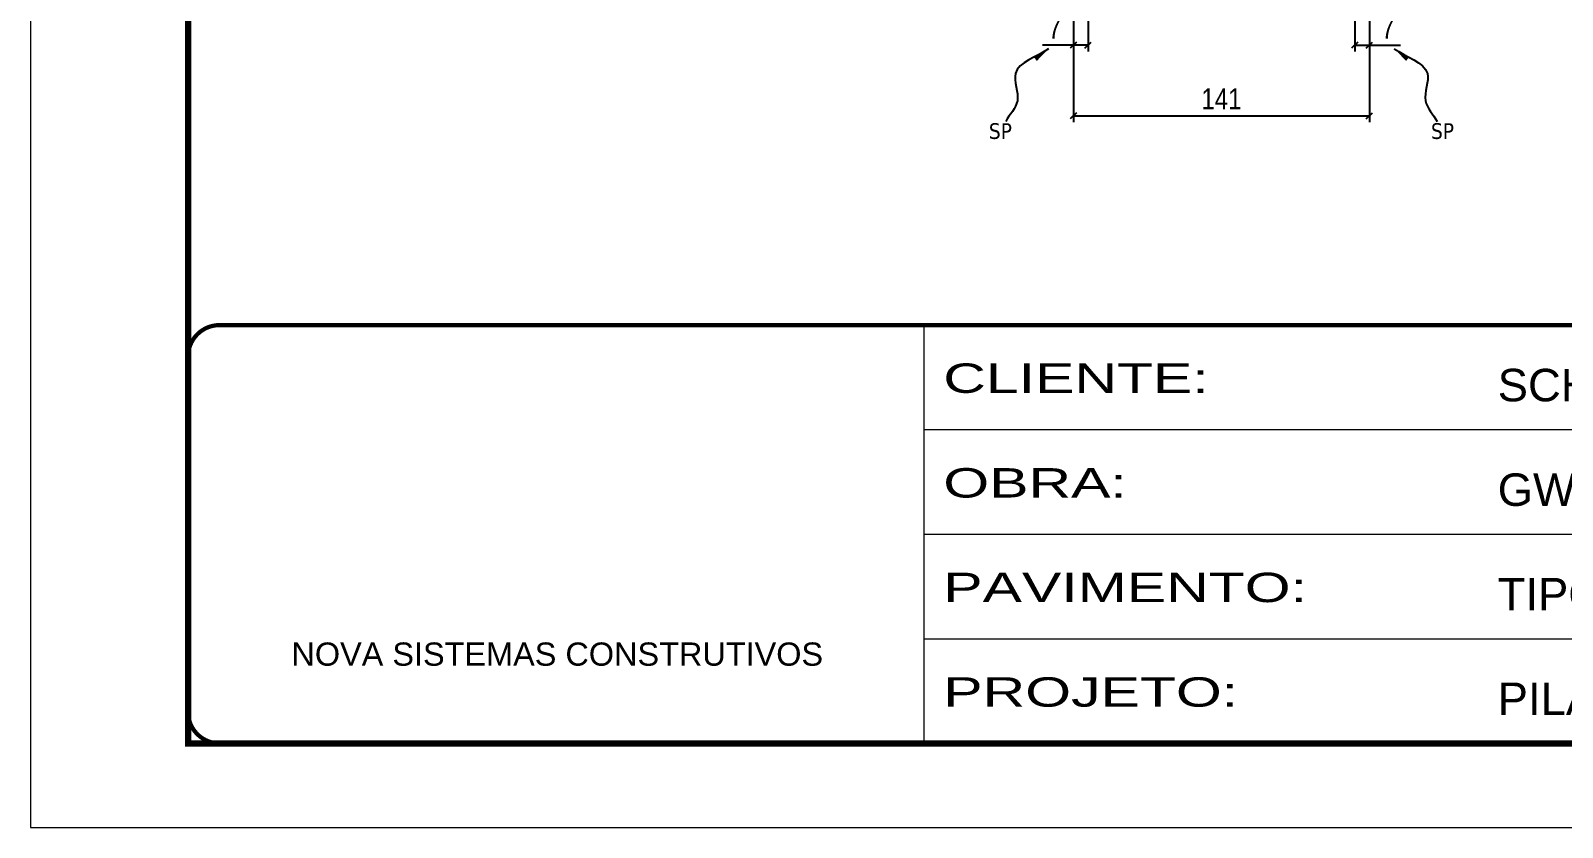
# Model space of a CAD drawing. Extents: x 13770 to 23315, y 867 to 16997.
# Drawn here: x 15984 to 16714, y 11204 to 11584 of the extents above; entities that cross this region are included whole.
import ezdxf

# ---------------------------------------------------------------- set-up
doc = ezdxf.new("R2010")
doc.units = 0
doc.linetypes.add('CONTINUO', pattern=[0])
doc.linetypes.add('DASHED', pattern=[0.75, 0.5, -0.25])
doc.layers.add('COTA', color=241, linetype='Continuous')
doc.layers.add('texto', color=7, linetype='Continuous')
doc.layers.add('Folhas', color=255, linetype='Continuous', lineweight=9)
doc.layers.add('SARRAFO DE PRESSAO', color=251, linetype='DASHED', lineweight=9)
doc.styles.add('ARIAL', font='arial.ttf')
doc.styles.add('COTA TECNICA', font='techl___.ttf', dxfattribs={"height": 10})
doc.styles.add('COTA TECNICA-50', font='techl___.ttf', dxfattribs={"height": 10})
doc.styles.get("Standard").update_dxf_attribs({"font": 'arial.ttf'})
doc.styles.add('Tecnologia', font='')
doc.styles.get('Tecnologia').set_extended_font_data('Forgotten Futurist')
doc.dimstyles.new('COTA PAINEL-50', dxfattribs={"dimtxt": 10, "dimasz": 3, "dimexe": 3, "dimexo": 3, "dimgap": 3, "dimtad": 1, "dimdec": 1, "dimzin": 12, "dimdsep": 46, "dimtxsty": 'COTA TECNICA-50', "dimblk1": 'OBLIQUE', "dimblk2": 'OBLIQUE', "dimsah": 1, "dimcen": 0.9, "dimclrd": 4, "dimclre": 4, "dimclrt": 240, "dimadec": 1, "dimazin": 3, "dimtfac": 1, "dimtdec": 1, "dimtmove": 0, "dimatfit": 3, "dimfxl": 1, "dimtolj": 1, "dimtzin": 12, "dimarcsym": 0})
doc.dimstyles.new('PAINEL', dxfattribs={"dimtxt": 10, "dimasz": 3, "dimexe": 3, "dimexo": 3, "dimgap": 3, "dimtad": 1, "dimdec": 1, "dimzin": 12, "dimdsep": 46, "dimtxsty": 'COTA TECNICA', "dimblk1": 'OBLIQUE', "dimblk2": 'OBLIQUE', "dimsah": 1, "dimcen": 0.9, "dimclrd": 4, "dimclre": 4, "dimclrt": 240, "dimadec": 1, "dimazin": 3, "dimtfac": 1, "dimtdec": 1, "dimtmove": 0, "dimatfit": 3, "dimfxl": 1, "dimtolj": 1, "dimtzin": 12, "dimarcsym": 0})
doc.dimstyles.get("Standard").update_dxf_attribs({"dimtxt": 0.18, "dimasz": 0.18, "dimexe": 0.18, "dimexo": 0.0625, "dimgap": 0.09, "dimtad": 0, "dimtih": 1, "dimtoh": 1, "dimdec": 4, "dimzin": 0, "dimdsep": 46, "dimtxsty": 'Standard', "dimcen": 0.09, "dimadec": 0, "dimazin": 0, "dimtfac": 1, "dimtdec": 4, "dimtofl": 0, "dimtmove": 0, "dimatfit": 3, "dimfxl": 1, "dimtolj": 1, "dimtzin": 0, "dimarcsym": 0})

# ---------------------------------------------------------------- blocks, each defined once
blk = doc.blocks.new('9999999999')
at = {"color": 30, "linetype": 'CONTINUO'}
for p, q in [((98564.56, 34230.21), (98564.56, 34429.45)), ((98564.56, 34379.64), (99583.98, 34379.64)), ((98564.56, 34329.83), (99487.98, 34329.83)), ((98564.56, 34280.02), (99487.98, 34280.02))]:
    blk.add_line(p, q, dxfattribs=at)
at = {"color": 30, "linetype": 'CONTINUO', "const_width": 2}
blk.add_lwpolyline([(99583.98, 34230.21), (99583.98, 34414.45, 0.414214), (99568.98, 34429.45), (98228.98, 34429.45, 0.414214), (98213.98, 34414.45), (98213.98, 34245.21, 0.414214), (98228.98, 34230.21), (99583.98, 34230.21)], format="xyb", dxfattribs=at)
at = {"layer": 'Folhas'}
blk.add_lwpolyline([(98138.98, 34190.21), (99623.98, 34190.21), (99623.98, 35240.21), (98138.98, 35240.21)], close=True, dxfattribs=at)
at = {"layer": 'Folhas', "color": 30, "const_width": 3}
blk.add_lwpolyline([(98213.98, 34230.21), (99583.98, 34230.21), (99583.98, 35200.21), (98213.98, 35200.21)], close=True, dxfattribs=at)
at = {"color": 7, "linetype": 'Continuous', "ltscale": 5, "style": 'ARIAL'}
for s, height, p in [('SCHWARTZ', 15.483, (98837.68, 34393.13)), ('GWT', 15.483, (98837.68, 34343.32)), ('TIPO (3°/4°PAVIMENTO)', 15.4829, (98837.68, 34293.51)), ('NOVA SISTEMAS CONSTRUTIVOS', 11.0592, (98263.19, 34267.21)), ('PILARES', 15.483, (98837.68, 34243.7))]:
    blk.add_text(s, height=height, dxfattribs=at).set_placement(p)
at = {"layer": 'Folhas', "color": 7, "style": 'Tecnologia', "width": 1.5}
for s, p in [('CLIENTE:', (98573.65, 34397.17)), ('OBRA:', (98573.65, 34347.31)), ('PAVIMENTO:', (98573.65, 34297.5)), ('PROJETO:', (98573.65, 34247.69))]:
    blk.add_text(s, height=14, dxfattribs=at).set_placement(p)
blk = doc.blocks.new('_Oblique')
at = {"color": 0, "linetype": 'ByBlock', "lineweight": -2}
blk.add_line((-0.5, -0.5), (0.5, 0.5), dxfattribs=at)
blk = doc.blocks.new('*D316')
at = {"layer": 'COTA', "color": 4, "lineweight": -2, "transparency": 16777216}
for p, q in [((16481.13, 11594.3), (16481.13, 11540.13)), ((16622.13, 11594.3), (16622.13, 11540.13)), ((16481.13, 11543.13), (16622.13, 11543.13))]:
    blk.add_line(p, q, dxfattribs=at)
at = {"layer": 'Defpoints', "color": 0, "transparency": 16777216}
for p in [(16481.13, 11597.3), (16622.13, 11597.3), (16622.13, 11543.13)]:
    blk.add_point(p, dxfattribs=at)
at = {"layer": 'COTA', "color": 4, "lineweight": -2, "transparency": 16777216, "xscale": 3, "yscale": 3, "zscale": 3, "rotation": 180}
blk.add_blockref('_Oblique', (16481.13, 11543.13), dxfattribs=at)
at = {"layer": 'COTA', "color": 4, "lineweight": -2, "transparency": 16777216, "xscale": 3, "yscale": 3, "zscale": 3}
blk.add_blockref('_Oblique', (16622.13, 11543.13), dxfattribs=at)
at = {"layer": 'COTA', "color": 240, "transparency": 16777216, "insert": (16551.63, 11551.2), "char_height": 10, "attachment_point": 5, "style": 'COTA TECNICA'}
blk.add_mtext('\\A1;141', dxfattribs=at)
blk = doc.blocks.new('*D319')
at = {"layer": 'COTA', "color": 4, "lineweight": -2, "transparency": 16777216}
for p, q in [((16481.13, 11592.3), (16481.13, 11573.79)), ((16488.13, 11594.3), (16488.13, 11573.79)), ((16481.13, 11576.79), (16466.4, 11576.79)), ((16488.13, 11576.79), (16481.13, 11576.79))]:
    blk.add_line(p, q, dxfattribs=at)
at = {"layer": 'Defpoints', "color": 0, "transparency": 16777216}
for p in [(16481.13, 11595.3), (16488.13, 11597.3), (16481.13, 11576.79)]:
    blk.add_point(p, dxfattribs=at)
at = {"layer": 'COTA', "color": 4, "lineweight": -2, "transparency": 16777216, "xscale": 3, "yscale": 3, "zscale": 3, "rotation": 180}
blk.add_blockref('_Oblique', (16481.13, 11576.79), dxfattribs=at)
at = {"layer": 'COTA', "color": 4, "lineweight": -2, "transparency": 16777216, "xscale": 3, "yscale": 3, "zscale": 3}
blk.add_blockref('_Oblique', (16488.13, 11576.79), dxfattribs=at)
at = {"layer": 'COTA', "color": 240, "transparency": 16777216, "insert": (16472.26, 11584.87), "char_height": 10, "attachment_point": 5, "style": 'COTA TECNICA-50'}
blk.add_mtext('\\A1;7', dxfattribs=at)
blk = doc.blocks.new('*D320')
at = {"layer": 'COTA', "color": 4, "lineweight": -2, "transparency": 16777216}
for p, q in [((16615.13, 11594.3), (16615.13, 11573.79)), ((16622.13, 11592.3), (16622.13, 11573.79)), ((16615.13, 11576.79), (16622.13, 11576.79)), ((16622.13, 11576.79), (16636.86, 11576.79))]:
    blk.add_line(p, q, dxfattribs=at)
at = {"layer": 'Defpoints', "color": 0, "transparency": 16777216}
for p in [(16615.13, 11597.3), (16622.13, 11595.3), (16622.13, 11576.79)]:
    blk.add_point(p, dxfattribs=at)
at = {"layer": 'COTA', "color": 4, "lineweight": -2, "transparency": 16777216, "xscale": 3, "yscale": 3, "zscale": 3, "rotation": 180}
blk.add_blockref('_Oblique', (16615.13, 11576.79), dxfattribs=at)
at = {"layer": 'COTA', "color": 4, "lineweight": -2, "transparency": 16777216, "xscale": 3, "yscale": 3, "zscale": 3}
blk.add_blockref('_Oblique', (16622.13, 11576.79), dxfattribs=at)
at = {"layer": 'COTA', "color": 240, "transparency": 16777216, "insert": (16631, 11584.87), "char_height": 10, "attachment_point": 5, "style": 'COTA TECNICA-50'}
blk.add_mtext('\\A1;7', dxfattribs=at)

msp = doc.modelspace()

# ---------------------------------------------------------------- block references
at = {"layer": 'SARRAFO DE PRESSAO', "color": 6, "linetype": 'ByBlock'}
msp.add_blockref('9999999999', (-82154.48, -22985.99), dxfattribs=at)

# ---------------------------------------------------------------- texts
at = {"layer": 'texto', "color": 0, "char_height": 7.5, "attachment_point": 5}
for insert in [(16446.35, 11535.81), (16656.91, 11535.81)]:
    msp.add_mtext('{\\fTahoma|b0|i0|c0|p34;\\C4;SP}', dxfattribs=dict(at, insert=insert))

# ---------------------------------------------------------------- dimensions: what is measured, and where the dimension line sits
at = {"layer": 'COTA'}
dim = msp.add_linear_dim(base=(16481.13, 11576.79), p1=(16488.13, 11597.3), p2=(16481.13, 11595.3), angle=180, dimstyle='COTA PAINEL-50', dxfattribs=at)
dim.commit()
dim.dimension.update_dxf_attribs({"geometry": '*D319', "text_midpoint": (16472.26, 11584.87)})
dim = msp.add_linear_dim(base=(16622.13, 11543.13), p1=(16481.13, 11597.3), p2=(16622.13, 11597.3), dimstyle='PAINEL', override={"dimarcsym": 2}, dxfattribs=at)
dim.commit()
dim.dimension.update_dxf_attribs({"geometry": '*D316', "text_midpoint": (16551.63, 11551.2)})
dim = msp.add_linear_dim(base=(16622.13, 11576.79), p1=(16615.13, 11597.3), p2=(16622.13, 11595.3), dimstyle='COTA PAINEL-50', dxfattribs=at)
dim.commit()
dim.dimension.update_dxf_attribs({"geometry": '*D320', "text_midpoint": (16631, 11584.87)})

# ---------------------------------------------------------------- leaders
at = {"layer": 'COTA', "path_type": 1}
for points in [[(16469.3, 11575.12), (16453.52, 11563.29), (16454.44, 11550.28), (16448.89, 11540.5)], [(16633.96, 11575.12), (16649.74, 11563.29), (16648.82, 11550.28), (16654.37, 11540.5)]]:
    msp.add_leader(points, dimstyle='Standard', override={"dimasz": 8}, dxfattribs=at)

doc.saveas('drawing.dxf')
